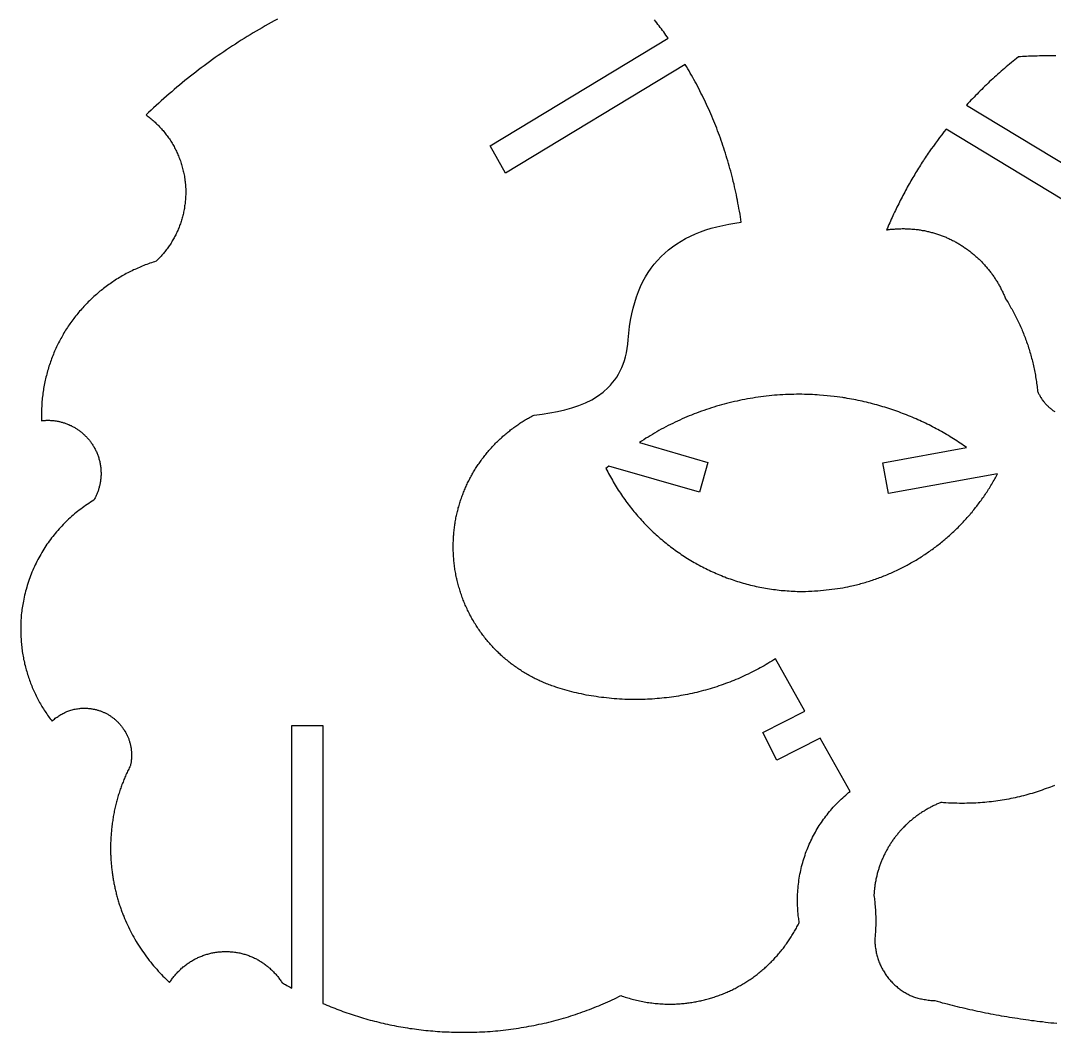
# Model space of a CAD drawing. Extents: x 205 to 567, y 321 to 897.
# Drawn here: x 205.3 to 307.2, y 584 to 683.8 of the extents above; entities that cross this region are included whole.
import ezdxf

# ---------------------------------------------------------------- set-up
doc = ezdxf.new("R2010")
doc.units = 0
doc.layers.add('Default_Layer', color=1, linetype='CONTINUOUS')

msp = doc.modelspace()

# ---------------------------------------------------------------- linework, layer by layer
at = {"layer": 'Default_Layer'}
for points in [[(230.6, 683.94), (230.29, 683.78), (229.99, 683.61), (229.69, 683.45), (229.39, 683.28), (229.09, 683.11), (228.8, 682.94), (228.5, 682.76), (228.21, 682.59), (227.91, 682.41), (227.62, 682.23), (227.33, 682.05), (227.04, 681.87), (226.75, 681.69), (226.46, 681.5), (226.17, 681.31), (225.89, 681.13), (225.6, 680.94), (225.32, 680.74), (225.04, 680.55), (224.76, 680.36), (224.48, 680.16), (224.2, 679.96), (223.92, 679.76), (223.65, 679.56), (223.37, 679.36), (223.1, 679.15), (222.83, 678.95), (222.56, 678.74), (222.29, 678.53), (222.02, 678.32), (221.75, 678.11), (221.49, 677.89), (221.22, 677.68), (220.96, 677.46), (220.7, 677.24), (220.43, 677.02), (220.18, 676.8), (219.92, 676.58), (219.66, 676.36), (219.41, 676.13), (219.15, 675.9), (218.9, 675.67), (218.65, 675.44), (218.4, 675.21), (218.15, 674.98), (217.9, 674.74), (217.66, 674.51), (217.76, 674.43), (217.86, 674.36), (217.96, 674.28), (218.06, 674.2), (218.16, 674.12), (218.26, 674.04), (218.35, 673.95), (218.45, 673.87), (218.54, 673.78), (218.63, 673.69), (218.73, 673.61), (218.82, 673.52), (218.91, 673.43), (218.99, 673.33), (219.08, 673.24), (219.16, 673.15), (219.25, 673.05), (219.33, 672.96), (219.41, 672.86), (219.49, 672.76), (219.57, 672.66), (219.65, 672.56), (219.73, 672.46), (219.8, 672.35), (219.87, 672.25), (219.95, 672.15), (220.02, 672.04), (220.09, 671.93), (220.15, 671.83), (220.22, 671.72), (220.29, 671.61), (220.35, 671.5), (220.41, 671.39), (220.47, 671.27), (220.53, 671.16), (220.59, 671.05), (220.64, 670.93), (220.7, 670.81), (220.75, 670.7), (220.8, 670.58), (220.85, 670.46), (220.9, 670.34), (220.95, 670.22), (220.99, 670.1), (221.04, 669.98), (221.08, 669.86), (221.12, 669.73), (221.16, 669.61), (221.19, 669.48), (221.23, 669.36), (221.26, 669.23), (221.29, 669.1), (221.32, 668.98), (221.35, 668.85), (221.38, 668.72), (221.4, 668.59), (221.43, 668.46), (221.45, 668.33), (221.47, 668.19), (221.49, 668.06), (221.5, 667.93), (221.52, 667.8), (221.53, 667.66), (221.54, 667.53), (221.54, 667.45), (221.55, 667.38), (221.56, 667.22), (221.56, 667.05), (221.56, 666.88), (221.56, 666.76), (221.56, 666.63), (221.55, 666.51), (221.55, 666.38), (221.54, 666.26), (221.53, 666.14), (221.52, 666.02), (221.51, 665.89), (221.5, 665.77), (221.48, 665.65), (221.46, 665.53), (221.45, 665.41), (221.43, 665.29), (221.41, 665.17), (221.38, 665.05), (221.36, 664.93), (221.33, 664.82), (221.31, 664.7), (221.28, 664.58), (221.25, 664.47), (221.22, 664.35), (221.18, 664.24), (221.15, 664.12), (221.11, 664.01), (221.08, 663.89), (221.04, 663.78), (221, 663.67), (220.96, 663.56), (220.91, 663.45), (220.87, 663.34), (220.82, 663.23), (220.78, 663.12), (220.73, 663.01), (220.68, 662.91), (220.63, 662.8), (220.58, 662.7), (220.53, 662.59), (220.47, 662.49), (220.42, 662.38), (220.36, 662.28), (220.3, 662.18), (220.24, 662.08), (220.18, 661.98), (220.12, 661.88), (220.06, 661.78), (219.99, 661.68), (219.93, 661.59), (219.86, 661.49), (219.79, 661.39), (219.72, 661.3), (219.65, 661.21), (219.58, 661.12), (219.51, 661.02), (219.44, 660.93), (219.36, 660.84), (219.29, 660.75), (219.21, 660.67), (219.13, 660.58), (219.05, 660.49), (218.98, 660.41), (218.89, 660.33), (218.81, 660.24), (218.73, 660.16), (218.65, 660.08), (218.49, 660.03), (218.34, 659.98), (218.19, 659.93), (218.03, 659.88), (217.88, 659.83), (217.73, 659.77), (217.58, 659.72), (217.43, 659.66), (217.28, 659.6), (217.14, 659.54), (216.99, 659.48), (216.84, 659.41), (216.7, 659.35), (216.55, 659.28), (216.41, 659.22), (216.27, 659.15), (216.13, 659.08), (215.98, 659.01), (215.84, 658.93), (215.7, 658.86), (215.57, 658.78), (215.43, 658.71), (215.29, 658.63), (215.15, 658.55), (215.02, 658.47), (214.89, 658.39), (214.75, 658.3), (214.62, 658.22), (214.49, 658.13), (214.36, 658.05), (214.23, 657.96), (214.1, 657.87), (213.97, 657.78), (213.84, 657.69), (213.72, 657.6), (213.59, 657.5), (213.47, 657.41), (213.35, 657.31), (213.22, 657.21), (213.1, 657.12), (212.98, 657.02), (212.86, 656.91), (212.75, 656.81), (212.63, 656.71), (212.51, 656.61), (212.4, 656.5), (212.28, 656.39), (212.17, 656.29), (212.06, 656.18), (211.95, 656.07), (211.84, 655.96), (211.73, 655.85), (211.62, 655.73), (211.52, 655.62), (211.41, 655.5), (211.31, 655.39), (211.21, 655.27), (211.1, 655.15), (211, 655.04), (210.91, 654.92), (210.81, 654.8), (210.71, 654.67), (210.61, 654.55), (210.52, 654.43), (210.43, 654.3), (210.33, 654.18), (210.24, 654.05), (210.15, 653.92), (210.07, 653.8), (209.98, 653.67), (209.89, 653.54), (209.81, 653.41), (209.72, 653.27), (209.64, 653.14), (209.56, 653.01), (209.48, 652.87), (209.4, 652.74), (209.33, 652.6), (209.25, 652.47), (209.18, 652.33), (209.11, 652.19), (209.03, 652.05), (208.96, 651.91), (208.89, 651.77), (208.83, 651.63), (208.76, 651.49), (208.7, 651.34), (208.63, 651.2), (208.57, 651.05), (208.51, 650.91), (208.45, 650.76), (208.39, 650.62), (208.34, 650.47), (208.28, 650.32), (208.23, 650.17), (208.18, 650.02), (208.13, 649.87), (208.08, 649.72), (208.03, 649.57), (207.99, 649.42), (207.94, 649.27), (207.9, 649.11), (207.86, 648.96), (207.82, 648.8), (207.78, 648.65), (207.74, 648.49), (207.71, 648.34), (207.67, 648.18), (207.64, 648.02), (207.61, 647.86), (207.58, 647.71), (207.55, 647.55), (207.53, 647.39), (207.5, 647.23), (207.48, 647.07), (207.46, 646.9), (207.44, 646.74), (207.42, 646.58), (207.41, 646.42), (207.39, 646.25), (207.38, 646.09), (207.37, 645.93), (207.36, 645.76), (207.35, 645.6), (207.35, 645.43), (207.34, 645.27), (207.34, 645.1), (207.34, 644.93), (207.34, 644.78), (207.34, 644.64), (207.34, 644.49), (207.35, 644.36), (207.42, 644.37), (207.49, 644.38), (207.57, 644.38), (207.65, 644.39), (207.72, 644.39), (207.8, 644.4), (207.89, 644.4), (207.97, 644.4), (208.05, 644.4), (208.14, 644.4), (208.22, 644.39), (208.31, 644.39), (208.39, 644.38), (208.47, 644.37), (208.56, 644.37), (208.64, 644.36), (208.72, 644.34), (208.8, 644.33), (208.89, 644.32), (208.97, 644.3), (209.05, 644.29), (209.13, 644.27), (209.21, 644.25), (209.29, 644.23), (209.37, 644.21), (209.44, 644.19), (209.52, 644.16), (209.6, 644.14), (209.68, 644.11), (209.75, 644.09), (209.83, 644.06), (209.9, 644.03), (209.98, 644), (210.05, 643.97), (210.12, 643.93), (210.2, 643.9), (210.27, 643.87), (210.34, 643.83), (210.41, 643.79), (210.48, 643.75), (210.55, 643.72), (210.62, 643.68), (210.69, 643.63), (210.76, 643.59), (210.83, 643.55), (210.89, 643.5), (210.96, 643.46), (211.02, 643.41), (211.09, 643.37), (211.15, 643.32), (211.21, 643.27), (211.28, 643.22), (211.34, 643.17), (211.4, 643.12), (211.46, 643.06), (211.52, 643.01), (211.57, 642.96), (211.63, 642.9), (211.69, 642.84), (211.74, 642.79), (211.8, 642.73), (211.85, 642.67), (211.91, 642.61), (211.96, 642.55), (212.01, 642.49), (212.06, 642.43), (212.11, 642.36), (212.16, 642.3), (212.21, 642.24), (212.25, 642.17), (212.3, 642.1), (212.35, 642.04), (212.4, 641.96), (212.44, 641.88), (212.49, 641.8), (212.54, 641.72), (212.58, 641.64), (212.63, 641.56), (212.67, 641.48), (212.71, 641.4), (212.75, 641.31), (212.79, 641.23), (212.82, 641.14), (212.86, 641.05), (212.89, 640.96), (212.92, 640.88), (212.95, 640.79), (212.98, 640.7), (213.01, 640.6), (213.03, 640.51), (213.06, 640.42), (213.08, 640.33), (213.1, 640.23), (213.12, 640.14), (213.13, 640.04), (213.15, 639.95), (213.16, 639.85), (213.18, 639.75), (213.19, 639.65), (213.19, 639.56), (213.2, 639.46), (213.2, 639.36), (213.21, 639.26), (213.21, 639.16), (213.21, 639.07), (213.21, 638.98), (213.2, 638.89), (213.2, 638.8), (213.19, 638.71), (213.18, 638.62), (213.17, 638.53), (213.16, 638.44), (213.15, 638.36), (213.13, 638.27), (213.12, 638.18), (213.1, 638.1), (213.08, 638.01), (213.06, 637.93), (213.04, 637.85), (213.02, 637.76), (213, 637.68), (212.97, 637.6), (212.95, 637.52), (212.92, 637.44), (212.89, 637.36), (212.86, 637.28), (212.83, 637.2), (212.8, 637.12), (212.77, 637.04), (212.73, 636.97), (212.7, 636.89), (212.66, 636.82), (212.62, 636.74), (212.58, 636.67), (212.54, 636.6), (212.5, 636.53), (212.34, 636.43), (212.17, 636.32), (212.01, 636.21), (211.84, 636.11), (211.68, 636), (211.52, 635.88), (211.37, 635.77), (211.21, 635.65), (211.06, 635.53), (210.9, 635.41), (210.75, 635.29), (210.6, 635.17), (210.46, 635.04), (210.31, 634.92), (210.17, 634.79), (210.02, 634.65), (209.88, 634.52), (209.74, 634.39), (209.61, 634.25), (209.47, 634.11), (209.34, 633.97), (209.21, 633.83), (209.08, 633.69), (208.95, 633.54), (208.82, 633.4), (208.7, 633.25), (208.58, 633.1), (208.45, 632.95), (208.34, 632.8), (208.22, 632.64), (208.11, 632.48), (207.99, 632.33), (207.88, 632.17), (207.77, 632.01), (207.67, 631.84), (207.56, 631.68), (207.46, 631.52), (207.36, 631.35), (207.26, 631.18), (207.17, 631.01), (207.07, 630.84), (206.98, 630.67), (206.89, 630.49), (206.81, 630.32), (206.72, 630.14), (206.64, 629.97), (206.56, 629.79), (206.48, 629.61), (206.4, 629.42), (206.33, 629.24), (206.26, 629.06), (206.19, 628.87), (206.12, 628.69), (206.06, 628.5), (205.99, 628.31), (205.94, 628.12), (205.88, 627.93), (205.82, 627.73), (205.77, 627.54), (205.72, 627.35), (205.67, 627.15), (205.63, 626.95), (205.59, 626.75), (205.55, 626.55), (205.52, 626.4), (205.49, 626.24), (205.46, 626.08), (205.44, 625.91), (205.41, 625.74), (205.39, 625.58), (205.37, 625.4), (205.35, 625.23), (205.34, 625.06), (205.33, 624.88), (205.31, 624.7), (205.3, 624.52), (205.3, 624.34), (205.29, 624.16), (205.29, 623.98), (205.29, 623.8), (205.29, 623.64), (205.29, 623.48), (205.29, 623.32), (205.3, 623.16), (205.31, 623), (205.32, 622.84), (205.33, 622.68), (205.34, 622.52), (205.36, 622.37), (205.37, 622.21), (205.39, 622.05), (205.41, 621.9), (205.43, 621.74), (205.45, 621.59), (205.47, 621.44), (205.5, 621.28), (205.53, 621.13), (205.55, 620.98), (205.58, 620.82), (205.62, 620.67), (205.65, 620.52), (205.68, 620.37), (205.72, 620.22), (205.76, 620.07), (205.8, 619.93), (205.84, 619.78), (205.88, 619.63), (205.92, 619.49), (205.97, 619.34), (206.01, 619.19), (206.06, 619.05), (206.11, 618.91), (206.16, 618.76), (206.21, 618.62), (206.27, 618.48), (206.32, 618.34), (206.38, 618.2), (206.43, 618.06), (206.49, 617.92), (206.55, 617.78), (206.61, 617.65), (206.68, 617.51), (206.74, 617.38), (206.81, 617.24), (206.87, 617.11), (206.94, 616.97), (207.01, 616.84), (207.08, 616.71), (207.15, 616.58), (207.23, 616.45), (207.3, 616.32), (207.38, 616.19), (207.45, 616.07), (207.53, 615.94), (207.61, 615.81), (207.69, 615.69), (207.77, 615.57), (207.86, 615.44), (207.94, 615.32), (208.03, 615.2), (208.11, 615.08), (208.2, 614.96), (208.29, 614.85), (208.38, 614.73), (208.46, 614.8), (208.54, 614.87), (208.62, 614.94), (208.7, 615.01), (208.79, 615.08), (208.88, 615.14), (208.97, 615.2), (209.06, 615.26), (209.15, 615.32), (209.24, 615.38), (209.33, 615.43), (209.43, 615.48), (209.53, 615.53), (209.63, 615.58), (209.72, 615.62), (209.83, 615.67), (209.93, 615.71), (210.03, 615.75), (210.14, 615.78), (210.24, 615.81), (210.35, 615.84), (210.46, 615.87), (210.56, 615.9), (210.67, 615.92), (210.78, 615.94), (210.9, 615.96), (211.01, 615.98), (211.12, 615.99), (211.23, 616), (211.35, 616), (211.46, 616.01), (211.58, 616.01), (211.66, 616.01), (211.74, 616.01), (211.82, 616), (211.89, 616), (211.97, 615.99), (212.05, 615.99), (212.12, 615.98), (212.2, 615.97), (212.28, 615.96), (212.35, 615.95), (212.43, 615.93), (212.5, 615.92), (212.57, 615.9), (212.65, 615.89), (212.72, 615.87), (212.79, 615.85), (212.87, 615.83), (212.94, 615.81), (213.01, 615.79), (213.08, 615.76), (213.15, 615.74), (213.22, 615.71), (213.28, 615.69), (213.35, 615.66), (213.42, 615.63), (213.49, 615.6), (213.55, 615.57), (213.62, 615.54), (213.68, 615.51), (213.74, 615.48), (213.81, 615.44), (213.87, 615.41), (213.94, 615.37), (214, 615.33), (214.07, 615.29), (214.13, 615.25), (214.19, 615.2), (214.25, 615.16), (214.32, 615.12), (214.38, 615.07), (214.44, 615.02), (214.5, 614.98), (214.55, 614.93), (214.61, 614.88), (214.67, 614.83), (214.72, 614.78), (214.78, 614.73), (214.83, 614.68), (214.89, 614.62), (214.94, 614.57), (214.99, 614.51), (215.04, 614.46), (215.09, 614.4), (215.14, 614.34), (215.19, 614.28), (215.24, 614.23), (215.28, 614.17), (215.33, 614.11), (215.37, 614.04), (215.41, 613.98), (215.46, 613.92), (215.5, 613.86), (215.54, 613.79), (215.58, 613.73), (215.61, 613.66), (215.65, 613.6), (215.69, 613.53), (215.72, 613.46), (215.76, 613.4), (215.79, 613.33), (215.82, 613.26), (215.85, 613.19), (215.88, 613.12), (215.91, 613.05), (215.94, 612.98), (215.96, 612.9), (215.99, 612.83), (216.01, 612.76), (216.03, 612.69), (216.05, 612.61), (216.07, 612.54), (216.09, 612.46), (216.11, 612.39), (216.13, 612.31), (216.14, 612.23), (216.16, 612.16), (216.17, 612.08), (216.18, 612), (216.19, 611.92), (216.2, 611.85), (216.21, 611.77), (216.21, 611.69), (216.22, 611.61), (216.22, 611.53), (216.22, 611.45), (216.22, 611.37), (216.22, 611.3), (216.22, 611.23), (216.22, 611.17), (216.21, 611.1), (216.21, 611.03), (216.21, 610.97), (216.2, 610.9), (216.19, 610.84), (216.19, 610.77), (216.18, 610.71), (216.17, 610.65), (216.16, 610.59), (216.15, 610.53), (216.13, 610.47), (216.12, 610.41), (216.11, 610.35), (216.05, 610.24), (216, 610.13), (215.94, 610.01), (215.88, 609.9), (215.83, 609.79), (215.78, 609.67), (215.72, 609.56), (215.67, 609.44), (215.62, 609.32), (215.57, 609.21), (215.52, 609.09), (215.47, 608.97), (215.42, 608.85), (215.38, 608.73), (215.33, 608.61), (215.28, 608.49), (215.24, 608.37), (215.19, 608.25), (215.15, 608.13), (215.11, 608.01), (215.07, 607.88), (215.03, 607.76), (214.99, 607.64), (214.95, 607.51), (214.91, 607.39), (214.87, 607.26), (214.84, 607.14), (214.8, 607.01), (214.77, 606.88), (214.73, 606.76), (214.7, 606.63), (214.67, 606.5), (214.64, 606.37), (214.61, 606.24), (214.58, 606.11), (214.55, 605.98), (214.52, 605.85), (214.5, 605.72), (214.47, 605.59), (214.45, 605.46), (214.42, 605.33), (214.4, 605.2), (214.38, 605.06), (214.36, 604.93), (214.34, 604.8), (214.32, 604.66), (214.3, 604.53), (214.29, 604.39), (214.27, 604.26), (214.26, 604.12), (214.24, 603.99), (214.23, 603.85), (214.22, 603.72), (214.21, 603.58), (214.2, 603.44), (214.19, 603.31), (214.18, 603.17), (214.17, 603.03), (214.17, 602.89), (214.16, 602.75), (214.16, 602.62), (214.16, 602.48), (214.15, 602.34), (214.15, 602.2), (214.15, 602.08), (214.16, 601.95), (214.16, 601.83), (214.16, 601.71), (214.16, 601.59), (214.17, 601.47), (214.17, 601.35), (214.18, 601.22), (214.19, 601.1), (214.19, 600.98), (214.2, 600.86), (214.21, 600.74), (214.22, 600.62), (214.23, 600.5), (214.24, 600.38), (214.26, 600.26), (214.27, 600.14), (214.28, 600.03), (214.3, 599.91), (214.31, 599.79), (214.33, 599.67), (214.35, 599.55), (214.37, 599.43), (214.38, 599.32), (214.4, 599.2), (214.42, 599.08), (214.44, 598.97), (214.47, 598.85), (214.49, 598.73), (214.51, 598.62), (214.53, 598.5), (214.56, 598.39), (214.58, 598.27), (214.61, 598.16), (214.64, 598.04), (214.66, 597.93), (214.69, 597.81), (214.72, 597.7), (214.75, 597.59), (214.78, 597.47), (214.81, 597.36), (214.84, 597.25), (214.88, 597.14), (214.91, 597.02), (214.94, 596.91), (214.98, 596.8), (215.01, 596.69), (215.05, 596.58), (215.09, 596.47), (215.12, 596.36), (215.16, 596.25), (215.2, 596.14), (215.24, 596.03), (215.28, 595.92), (215.32, 595.81), (215.36, 595.71), (215.41, 595.6), (215.45, 595.49), (215.54, 595.28), (215.63, 595.07), (215.72, 594.85), (215.82, 594.64), (215.91, 594.44), (216.02, 594.23), (216.12, 594.02), (216.22, 593.82), (216.33, 593.62), (216.44, 593.42), (216.56, 593.22), (216.67, 593.02), (216.79, 592.83), (216.91, 592.63), (217.04, 592.44), (217.16, 592.25), (217.29, 592.06), (217.42, 591.87), (217.55, 591.68), (217.69, 591.5), (217.83, 591.32), (217.96, 591.14), (218.11, 590.96), (218.25, 590.78), (218.4, 590.61), (218.55, 590.43), (218.7, 590.26), (218.85, 590.09), (219, 589.93), (219.16, 589.76), (219.32, 589.6), (219.48, 589.44), (219.64, 589.28), (219.81, 589.12), (219.97, 588.96), (220.03, 589.05), (220.09, 589.13), (220.15, 589.22), (220.21, 589.3), (220.27, 589.38), (220.33, 589.46), (220.39, 589.54), (220.46, 589.62), (220.52, 589.7), (220.59, 589.78), (220.66, 589.85), (220.73, 589.93), (220.8, 590), (220.87, 590.08), (220.94, 590.15), (221.01, 590.22), (221.09, 590.29), (221.16, 590.36), (221.24, 590.42), (221.31, 590.49), (221.39, 590.55), (221.47, 590.62), (221.55, 590.68), (221.63, 590.74), (221.72, 590.8), (221.8, 590.86), (221.88, 590.91), (221.97, 590.97), (222.05, 591.03), (222.14, 591.08), (222.23, 591.13), (222.32, 591.18), (222.41, 591.23), (222.5, 591.28), (222.59, 591.32), (222.68, 591.37), (222.77, 591.41), (222.86, 591.46), (222.96, 591.5), (223.05, 591.54), (223.15, 591.57), (223.24, 591.61), (223.34, 591.65), (223.44, 591.68), (223.54, 591.71), (223.64, 591.74), (223.74, 591.77), (223.84, 591.8), (223.94, 591.82), (224.04, 591.85), (224.14, 591.87), (224.24, 591.89), (224.35, 591.91), (224.45, 591.93), (224.55, 591.94), (224.66, 591.96), (224.76, 591.97), (224.87, 591.98), (224.98, 591.99), (225.08, 592), (225.19, 592.01), (225.3, 592.01), (225.41, 592.01), (225.51, 592.01), (225.62, 592.01), (225.73, 592.01), (225.84, 592.01), (225.95, 592), (226.05, 591.99), (226.16, 591.98), (226.26, 591.97), (226.37, 591.96), (226.47, 591.94), (226.58, 591.93), (226.68, 591.91), (226.79, 591.89), (226.89, 591.87), (226.99, 591.85), (227.09, 591.82), (227.19, 591.8), (227.29, 591.77), (227.39, 591.74), (227.49, 591.71), (227.59, 591.68), (227.69, 591.65), (227.78, 591.61), (227.88, 591.57), (227.98, 591.54), (228.07, 591.5), (228.16, 591.46), (228.26, 591.41), (228.35, 591.37), (228.44, 591.32), (228.53, 591.28), (228.62, 591.23), (228.71, 591.18), (228.8, 591.13), (228.89, 591.08), (228.97, 591.03), (229.06, 590.97), (229.15, 590.91), (229.23, 590.86), (229.31, 590.8), (229.39, 590.74), (229.48, 590.68), (229.56, 590.62), (229.64, 590.55), (229.71, 590.49), (229.79, 590.42), (229.87, 590.36), (229.94, 590.29), (230.02, 590.22), (230.09, 590.15), (230.16, 590.08), (230.23, 590), (230.3, 589.93), (230.37, 589.85), (230.44, 589.78), (230.51, 589.7), (230.57, 589.62), (230.64, 589.54), (230.7, 589.46), (230.76, 589.38), (230.82, 589.3), (230.88, 589.22), (230.94, 589.13), (231, 589.05), (231.05, 588.96), (231.12, 588.92), (231.2, 588.87), (231.3, 588.81), (231.41, 588.75), (231.54, 588.68), (231.68, 588.59), (231.85, 588.5), (232.02, 588.41), (232.02, 614.3), (235.1, 614.3), (235.1, 586.9), (235.29, 586.82), (235.48, 586.74), (235.67, 586.65), (235.87, 586.57), (236.07, 586.49), (236.26, 586.42), (236.46, 586.34), (236.66, 586.26), (236.86, 586.19), (237.06, 586.11), (237.26, 586.04), (237.46, 585.97), (237.67, 585.9), (237.87, 585.83), (238.07, 585.76), (238.28, 585.7), (238.49, 585.63), (238.69, 585.57), (238.9, 585.5), (239.11, 585.44), (239.32, 585.38), (239.53, 585.32), (239.74, 585.26), (239.96, 585.21), (240.17, 585.15), (240.38, 585.1), (240.6, 585.04), (240.81, 584.99), (241.03, 584.94), (241.24, 584.89), (241.46, 584.85), (241.68, 584.8), (241.9, 584.75), (242.12, 584.71), (242.34, 584.67), (242.56, 584.63), (242.78, 584.59), (243, 584.55), (243.22, 584.51), (243.45, 584.48), (243.67, 584.44), (243.89, 584.41), (244.12, 584.38), (244.34, 584.35), (244.57, 584.32), (244.8, 584.29), (245.02, 584.26), (245.25, 584.24), (245.48, 584.22), (245.71, 584.2), (245.94, 584.18), (246.17, 584.16), (246.4, 584.14), (246.63, 584.12), (246.86, 584.11), (247.09, 584.1), (247.32, 584.09), (247.55, 584.08), (247.79, 584.07), (248.02, 584.06), (248.25, 584.05), (248.49, 584.05), (248.72, 584.05), (248.95, 584.05), (249.22, 584.05), (249.48, 584.05), (249.75, 584.06), (250.01, 584.06), (250.27, 584.07), (250.54, 584.08), (250.8, 584.1), (251.06, 584.11), (251.32, 584.13), (251.58, 584.14), (251.84, 584.16), (252.1, 584.19), (252.36, 584.21), (252.62, 584.24), (252.87, 584.26), (253.13, 584.29), (253.39, 584.32), (253.64, 584.36), (253.9, 584.39), (254.15, 584.43), (254.4, 584.47), (254.66, 584.51), (254.91, 584.55), (255.16, 584.59), (255.41, 584.64), (255.66, 584.68), (255.91, 584.73), (256.16, 584.78), (256.4, 584.84), (256.65, 584.89), (256.9, 584.95), (257.14, 585), (257.39, 585.06), (257.63, 585.12), (257.87, 585.19), (258.11, 585.25), (258.35, 585.32), (258.59, 585.38), (258.83, 585.45), (259.07, 585.52), (259.31, 585.59), (259.54, 585.67), (259.78, 585.74), (260.01, 585.82), (260.25, 585.9), (260.48, 585.98), (260.71, 586.06), (260.94, 586.14), (261.17, 586.23), (261.4, 586.31), (261.63, 586.4), (261.85, 586.49), (262.08, 586.58), (262.3, 586.67), (262.52, 586.77), (262.75, 586.86), (262.97, 586.96), (263.19, 587.06), (263.41, 587.16), (263.62, 587.26), (263.84, 587.36), (264.06, 587.46), (264.27, 587.57), (264.48, 587.67), (264.62, 587.62), (264.75, 587.58), (264.89, 587.53), (265.03, 587.48), (265.17, 587.44), (265.31, 587.4), (265.45, 587.36), (265.6, 587.32), (265.74, 587.28), (265.88, 587.24), (266.03, 587.21), (266.18, 587.17), (266.33, 587.14), (266.48, 587.11), (266.63, 587.08), (266.78, 587.05), (266.93, 587.03), (267.08, 587), (267.24, 586.98), (267.39, 586.96), (267.55, 586.94), (267.7, 586.92), (267.86, 586.9), (268.02, 586.89), (268.17, 586.88), (268.33, 586.86), (268.49, 586.85), (268.65, 586.85), (268.81, 586.84), (268.97, 586.84), (269.13, 586.83), (269.29, 586.83), (269.43, 586.83), (269.56, 586.83), (269.69, 586.84), (269.82, 586.84), (269.95, 586.85), (270.08, 586.85), (270.21, 586.86), (270.34, 586.87), (270.46, 586.88), (270.59, 586.89), (270.72, 586.9), (270.85, 586.92), (270.98, 586.93), (271.1, 586.95), (271.23, 586.96), (271.36, 586.98), (271.48, 587), (271.61, 587.02), (271.73, 587.04), (271.86, 587.06), (271.98, 587.09), (272.11, 587.11), (272.23, 587.14), (272.35, 587.16), (272.48, 587.19), (272.6, 587.22), (272.72, 587.25), (272.84, 587.28), (272.96, 587.31), (273.09, 587.35), (273.21, 587.38), (273.33, 587.42), (273.45, 587.45), (273.56, 587.49), (273.68, 587.53), (273.8, 587.57), (273.92, 587.61), (274.04, 587.65), (274.15, 587.69), (274.27, 587.73), (274.39, 587.78), (274.5, 587.82), (274.62, 587.87), (274.73, 587.92), (274.85, 587.96), (274.96, 588.01), (275.07, 588.06), (275.18, 588.11), (275.3, 588.17), (275.41, 588.22), (275.52, 588.27), (275.63, 588.33), (275.74, 588.38), (275.85, 588.44), (275.96, 588.5), (276.06, 588.56), (276.17, 588.62), (276.28, 588.68), (276.39, 588.74), (276.49, 588.8), (276.6, 588.86), (276.7, 588.93), (276.81, 588.99), (276.91, 589.06), (277.01, 589.13), (277.11, 589.19), (277.22, 589.26), (277.32, 589.33), (277.42, 589.4), (277.52, 589.47), (277.62, 589.54), (277.72, 589.62), (277.81, 589.69), (277.91, 589.76), (278.01, 589.84), (278.1, 589.92), (278.2, 589.99), (278.29, 590.07), (278.39, 590.15), (278.48, 590.23), (278.57, 590.31), (278.67, 590.39), (278.76, 590.47), (278.85, 590.55), (278.94, 590.64), (279.03, 590.72), (279.12, 590.81), (279.2, 590.89), (279.29, 590.98), (279.38, 591.06), (279.46, 591.15), (279.55, 591.24), (279.63, 591.33), (279.71, 591.42), (279.8, 591.51), (279.88, 591.6), (279.96, 591.7), (280.04, 591.79), (280.12, 591.88), (280.2, 591.98), (280.28, 592.07), (280.35, 592.17), (280.43, 592.26), (280.51, 592.36), (280.58, 592.46), (280.66, 592.56), (280.73, 592.66), (280.8, 592.76), (280.87, 592.86), (280.94, 592.96), (281.01, 593.06), (281.08, 593.16), (281.15, 593.27), (281.22, 593.37), (281.29, 593.48), (281.35, 593.58), (281.42, 593.69), (281.48, 593.79), (281.54, 593.9), (281.61, 594.01), (281.67, 594.12), (281.73, 594.22), (281.79, 594.33), (281.85, 594.44), (281.9, 594.55), (281.96, 594.66), (282.02, 594.78), (282.07, 594.89), (282.05, 595.01), (282.03, 595.14), (282.02, 595.27), (282, 595.4), (281.98, 595.53), (281.97, 595.66), (281.96, 595.8), (281.94, 595.93), (281.93, 596.07), (281.93, 596.21), (281.92, 596.35), (281.91, 596.49), (281.91, 596.63), (281.9, 596.78), (281.9, 596.92), (281.9, 597.06), (281.9, 597.26), (281.91, 597.47), (281.91, 597.67), (281.92, 597.87), (281.94, 598.07), (281.95, 598.27), (281.97, 598.47), (281.99, 598.66), (282.02, 598.86), (282.04, 599.06), (282.07, 599.25), (282.11, 599.45), (282.14, 599.64), (282.18, 599.83), (282.22, 600.02), (282.26, 600.21), (282.31, 600.4), (282.36, 600.59), (282.41, 600.78), (282.46, 600.96), (282.52, 601.15), (282.58, 601.33), (282.64, 601.52), (282.7, 601.7), (282.77, 601.88), (282.84, 602.06), (282.91, 602.23), (282.98, 602.41), (283.06, 602.59), (283.14, 602.76), (283.22, 602.93), (283.3, 603.11), (283.39, 603.28), (283.48, 603.45), (283.57, 603.61), (283.66, 603.78), (283.75, 603.95), (283.85, 604.11), (283.95, 604.27), (284.05, 604.43), (284.15, 604.59), (284.26, 604.75), (284.37, 604.9), (284.48, 605.06), (284.59, 605.21), (284.7, 605.36), (284.82, 605.51), (284.94, 605.66), (285.06, 605.81), (285.18, 605.95), (285.3, 606.1), (285.43, 606.24), (285.56, 606.38), (285.69, 606.52), (285.82, 606.65), (285.95, 606.79), (286.09, 606.92), (286.22, 607.05), (286.36, 607.18), (286.5, 607.31), (286.65, 607.43), (286.79, 607.56), (286.94, 607.68), (287.09, 607.8), (284.14, 613.04), (279.86, 610.87), (279.86, 610.87), (278.47, 613.61), (282.63, 615.73), (279.74, 620.89), (279.55, 620.77), (279.37, 620.65), (279.18, 620.54), (278.99, 620.43), (278.8, 620.31), (278.61, 620.2), (278.42, 620.1), (278.23, 619.99), (278.04, 619.88), (277.84, 619.78), (277.65, 619.68), (277.45, 619.58), (277.25, 619.48), (277.05, 619.38), (276.85, 619.29), (276.65, 619.19), (276.45, 619.1), (276.24, 619.01), (276.04, 618.92), (275.83, 618.83), (275.62, 618.75), (275.42, 618.67), (275.21, 618.58), (275, 618.5), (274.79, 618.43), (274.57, 618.35), (274.36, 618.27), (274.15, 618.2), (273.93, 618.13), (273.72, 618.06), (273.5, 617.99), (273.28, 617.93), (273.06, 617.86), (272.84, 617.8), (272.62, 617.74), (272.4, 617.68), (272.18, 617.63), (271.96, 617.57), (271.74, 617.52), (271.51, 617.47), (271.29, 617.42), (271.06, 617.37), (270.83, 617.33), (270.61, 617.29), (270.38, 617.25), (270.15, 617.21), (269.92, 617.17), (269.69, 617.14), (269.46, 617.1), (269.23, 617.07), (268.99, 617.04), (268.76, 617.02), (268.53, 616.99), (268.29, 616.97), (268.06, 616.95), (267.82, 616.93), (267.58, 616.91), (267.35, 616.9), (267.11, 616.89), (266.87, 616.88), (266.63, 616.87), (266.39, 616.87), (266.15, 616.86), (265.91, 616.86), (265.65, 616.86), (265.39, 616.87), (265.13, 616.87), (264.87, 616.88), (264.61, 616.89), (264.35, 616.91), (264.09, 616.93), (263.83, 616.94), (263.57, 616.97), (263.32, 616.99), (263.06, 617.02), (262.81, 617.05), (262.56, 617.08), (262.31, 617.11), (262.06, 617.15), (261.81, 617.18), (261.56, 617.23), (261.32, 617.27), (261.07, 617.31), (260.83, 617.36), (260.59, 617.41), (260.35, 617.46), (260.11, 617.52), (259.87, 617.57), (259.64, 617.63), (259.41, 617.69), (259.17, 617.75), (258.94, 617.82), (258.72, 617.88), (258.49, 617.95), (258.27, 618.02), (258.05, 618.09), (257.92, 618.14), (257.79, 618.18), (257.66, 618.23), (257.53, 618.27), (257.4, 618.32), (257.28, 618.37), (257.15, 618.42), (257.03, 618.47), (256.9, 618.52), (256.78, 618.58), (256.65, 618.63), (256.53, 618.69), (256.41, 618.74), (256.29, 618.8), (256.16, 618.86), (256.04, 618.92), (255.92, 618.98), (255.8, 619.04), (255.69, 619.1), (255.57, 619.17), (255.45, 619.23), (255.33, 619.3), (255.22, 619.36), (255.1, 619.43), (254.99, 619.5), (254.87, 619.57), (254.76, 619.64), (254.65, 619.71), (254.54, 619.78), (254.43, 619.86), (254.31, 619.93), (254.21, 620.01), (254.1, 620.08), (253.99, 620.16), (253.88, 620.24), (253.77, 620.32), (253.67, 620.4), (253.56, 620.48), (253.46, 620.56), (253.36, 620.64), (253.25, 620.73), (253.15, 620.81), (253.05, 620.9), (252.95, 620.98), (252.85, 621.07), (252.75, 621.16), (252.65, 621.25), (252.56, 621.34), (252.46, 621.43), (252.37, 621.52), (252.27, 621.61), (252.18, 621.71), (252.08, 621.8), (251.99, 621.9), (251.9, 621.99), (251.81, 622.09), (251.72, 622.19), (251.63, 622.28), (251.55, 622.38), (251.46, 622.48), (251.37, 622.58), (251.29, 622.68), (251.21, 622.79), (251.12, 622.89), (251.04, 622.99), (250.96, 623.1), (250.88, 623.2), (250.8, 623.31), (250.72, 623.41), (250.64, 623.52), (250.57, 623.63), (250.49, 623.74), (250.42, 623.85), (250.34, 623.96), (250.27, 624.07), (250.2, 624.18), (250.13, 624.29), (250.06, 624.41), (249.99, 624.52), (249.93, 624.63), (249.86, 624.75), (249.79, 624.86), (249.73, 624.98), (249.67, 625.1), (249.6, 625.22), (249.54, 625.33), (249.48, 625.45), (249.42, 625.57), (249.36, 625.69), (249.31, 625.81), (249.25, 625.93), (249.2, 626.06), (249.14, 626.18), (249.09, 626.3), (249.04, 626.43), (248.99, 626.55), (248.94, 626.67), (248.89, 626.8), (248.84, 626.93), (248.8, 627.05), (248.75, 627.18), (248.71, 627.31), (248.67, 627.44), (248.63, 627.56), (248.59, 627.69), (248.55, 627.82), (248.51, 627.95), (248.47, 628.08), (248.44, 628.22), (248.4, 628.35), (248.37, 628.48), (248.34, 628.61), (248.31, 628.75), (248.28, 628.88), (248.25, 629.01), (248.22, 629.15), (248.19, 629.28), (248.17, 629.42), (248.15, 629.55), (248.12, 629.69), (248.1, 629.83), (248.08, 629.96), (248.07, 630.1), (248.05, 630.24), (248.03, 630.38), (248.02, 630.52), (248, 630.66), (247.99, 630.8), (247.98, 630.93), (247.97, 631.06), (247.97, 631.2), (247.96, 631.35), (247.95, 631.49), (247.95, 631.64), (247.95, 631.79), (247.95, 631.94), (247.95, 632.08), (247.95, 632.21), (247.95, 632.34), (247.96, 632.47), (247.96, 632.6), (247.97, 632.73), (247.98, 632.86), (247.98, 632.99), (247.99, 633.12), (248.01, 633.25), (248.02, 633.38), (248.03, 633.51), (248.04, 633.64), (248.06, 633.76), (248.08, 633.89), (248.09, 634.02), (248.11, 634.15), (248.13, 634.27), (248.15, 634.4), (248.18, 634.52), (248.2, 634.65), (248.22, 634.78), (248.25, 634.9), (248.27, 635.02), (248.3, 635.15), (248.33, 635.27), (248.36, 635.4), (248.39, 635.52), (248.42, 635.64), (248.45, 635.76), (248.49, 635.88), (248.52, 636.01), (248.56, 636.13), (248.6, 636.25), (248.63, 636.37), (248.67, 636.49), (248.71, 636.6), (248.75, 636.72), (248.79, 636.84), (248.84, 636.96), (248.88, 637.08), (248.93, 637.19), (248.97, 637.31), (249.02, 637.42), (249.07, 637.54), (249.11, 637.65), (249.16, 637.77), (249.21, 637.88), (249.27, 637.99), (249.32, 638.11), (249.37, 638.22), (249.43, 638.33), (249.48, 638.44), (249.54, 638.55), (249.59, 638.66), (249.65, 638.77), (249.71, 638.88), (249.77, 638.99), (249.83, 639.1), (249.89, 639.2), (249.95, 639.31), (250.02, 639.42), (250.08, 639.52), (250.15, 639.63), (250.21, 639.73), (250.28, 639.84), (250.35, 639.94), (250.42, 640.04), (250.49, 640.14), (250.56, 640.25), (250.63, 640.35), (250.7, 640.45), (250.77, 640.55), (250.85, 640.64), (250.92, 640.74), (251, 640.84), (251.07, 640.94), (251.15, 641.03), (251.23, 641.13), (251.31, 641.22), (251.38, 641.32), (251.46, 641.41), (251.55, 641.51), (251.63, 641.6), (251.71, 641.69), (251.79, 641.78), (251.88, 641.87), (251.96, 641.96), (252.05, 642.05), (252.13, 642.14), (252.22, 642.23), (252.31, 642.31), (252.4, 642.4), (252.49, 642.48), (252.58, 642.57), (252.67, 642.65), (252.76, 642.74), (252.85, 642.82), (252.94, 642.9), (253.04, 642.98), (253.13, 643.06), (253.23, 643.14), (253.32, 643.22), (253.42, 643.3), (253.52, 643.37), (253.61, 643.45), (253.71, 643.53), (253.81, 643.6), (253.91, 643.68), (254.01, 643.75), (254.11, 643.82), (254.21, 643.89), (254.32, 643.96), (254.42, 644.03), (254.52, 644.1), (254.63, 644.17), (254.73, 644.24), (254.84, 644.3), (254.94, 644.37), (255.05, 644.43), (255.16, 644.5), (255.27, 644.56), (255.37, 644.62), (255.48, 644.69), (255.59, 644.75), (255.7, 644.81), (255.82, 644.86), (255.93, 644.92), (256.71, 645.01), (257.47, 645.12), (258.22, 645.26), (258.95, 645.42), (259.66, 645.62), (260.33, 645.85), (260.98, 646.11), (261.6, 646.42), (262.18, 646.77), (262.72, 647.17), (263.22, 647.62), (263.45, 647.86), (263.67, 648.11), (263.87, 648.38), (264.07, 648.66), (264.25, 648.96), (264.41, 649.27), (264.56, 649.6), (264.7, 649.94), (264.83, 650.3), (264.93, 650.67), (265.03, 651.06), (265.1, 651.47), (265.16, 651.89), (265.2, 652.33), (265.26, 653), (265.34, 653.65), (265.44, 654.28), (265.56, 654.88), (265.7, 655.47), (265.85, 656.03), (266.03, 656.57), (266.22, 657.09), (266.43, 657.59), (266.66, 658.07), (266.91, 658.53), (267.18, 658.97), (267.47, 659.39), (267.77, 659.79), (268.1, 660.17), (268.44, 660.54), (268.8, 660.88), (269.18, 661.21), (269.58, 661.51), (269.99, 661.8), (270.42, 662.07), (270.87, 662.33), (271.34, 662.56), (271.83, 662.78), (272.33, 662.98), (272.85, 663.17), (273.39, 663.33), (273.95, 663.48), (274.53, 663.62), (275.12, 663.74), (275.73, 663.84), (276.35, 663.92), (276.31, 664.2), (276.27, 664.47), (276.23, 664.74), (276.18, 665.01), (276.13, 665.28), (276.08, 665.55), (276.03, 665.82), (275.98, 666.09), (275.93, 666.35), (275.87, 666.62), (275.81, 666.88), (275.76, 667.15), (275.7, 667.41), (275.64, 667.67), (275.57, 667.93), (275.51, 668.19), (275.44, 668.45), (275.38, 668.71), (275.31, 668.97), (275.24, 669.22), (275.17, 669.48), (275.09, 669.73), (275.02, 669.99), (274.94, 670.24), (274.87, 670.49), (274.79, 670.74), (274.71, 670.99), (274.63, 671.24), (274.54, 671.49), (274.46, 671.73), (274.37, 671.98), (274.29, 672.22), (274.2, 672.47), (274.11, 672.71), (274.02, 672.95), (273.93, 673.19), (273.83, 673.43), (273.74, 673.67), (273.64, 673.91), (273.54, 674.14), (273.44, 674.38), (273.34, 674.61), (273.24, 674.84), (273.14, 675.08), (273.04, 675.31), (272.93, 675.54), (272.82, 675.77), (272.72, 675.99), (272.61, 676.22), (272.5, 676.45), (272.38, 676.67), (272.27, 676.9), (272.16, 677.12), (272.04, 677.34), (271.93, 677.56), (271.81, 677.78), (271.69, 678), (271.57, 678.21), (271.45, 678.43), (271.33, 678.64), (271.2, 678.86), (271.08, 679.07), (270.95, 679.28), (270.82, 679.49), (253.09, 668.78), (251.58, 671.46), (269.15, 682.07), (269.04, 682.22), (268.93, 682.38), (268.82, 682.53), (268.71, 682.69), (268.59, 682.84), (268.48, 682.99), (268.37, 683.14), (268.25, 683.29), (268.14, 683.44), (268.02, 683.59), (267.91, 683.74), (267.79, 683.89)], [(307.39, 680.34), (307.1, 680.34), (306.88, 680.34), (306.65, 680.34), (306.43, 680.34), (306.21, 680.34), (305.98, 680.33), (305.76, 680.33), (305.55, 680.32), (305.33, 680.31), (305.11, 680.31), (304.9, 680.3), (304.69, 680.29), (304.48, 680.28), (304.28, 680.27), (304.08, 680.26), (303.88, 680.25), (303.69, 680.23), (303.51, 680.09), (303.34, 679.95), (303.17, 679.81), (302.99, 679.67), (302.82, 679.53), (302.65, 679.39), (302.48, 679.25), (302.32, 679.1), (302.15, 678.96), (301.98, 678.81), (301.82, 678.67), (301.65, 678.52), (301.49, 678.38), (301.33, 678.23), (301.17, 678.08), (301.01, 677.94), (300.85, 677.79), (300.69, 677.64), (300.54, 677.49), (300.38, 677.34), (300.22, 677.19), (300.07, 677.03), (299.91, 676.88), (299.76, 676.73), (299.61, 676.57), (299.46, 676.42), (299.31, 676.26), (299.16, 676.11), (299.01, 675.95), (298.86, 675.79), (298.71, 675.63), (298.56, 675.47), (315.81, 665.05)], [(314.22, 662.42), (296.55, 673.1), (296.33, 672.83), (296.12, 672.56), (295.91, 672.28), (295.7, 672), (295.5, 671.72), (295.3, 671.44), (295.09, 671.16), (294.89, 670.87), (294.8, 670.73), (294.7, 670.58), (294.6, 670.44), (294.5, 670.29), (294.4, 670.14), (294.31, 670), (294.21, 669.85), (294.11, 669.7), (294.02, 669.55), (293.92, 669.4), (293.83, 669.25), (293.74, 669.1), (293.64, 668.94), (293.55, 668.79), (293.46, 668.64), (293.36, 668.48), (293.27, 668.33), (293.18, 668.17), (293.09, 668.02), (293, 667.86), (292.91, 667.7), (292.82, 667.54), (292.73, 667.38), (292.65, 667.22), (292.56, 667.06), (292.47, 666.9), (292.38, 666.74), (292.3, 666.58), (292.21, 666.41), (292.13, 666.25), (292.04, 666.08), (291.96, 665.92), (291.88, 665.75), (291.79, 665.59), (291.71, 665.42), (291.63, 665.25), (291.55, 665.08), (291.46, 664.91), (291.38, 664.74), (291.3, 664.57), (291.22, 664.4), (291.14, 664.22), (291.07, 664.05), (290.99, 663.88), (290.91, 663.7), (290.83, 663.53), (290.76, 663.35), (290.68, 663.17), (290.77, 663.19), (290.87, 663.2), (290.96, 663.21), (291.06, 663.23), (291.16, 663.24), (291.26, 663.25), (291.36, 663.26), (291.47, 663.26), (291.57, 663.27), (291.68, 663.28), (291.78, 663.28), (291.89, 663.29), (291.99, 663.29), (292.1, 663.29), (292.21, 663.3), (292.32, 663.3), (292.42, 663.3), (292.53, 663.29), (292.64, 663.29), (292.74, 663.29), (292.85, 663.28), (292.96, 663.28), (293.06, 663.27), (293.17, 663.26), (293.27, 663.26), (293.38, 663.25), (293.48, 663.24), (293.59, 663.22), (293.69, 663.21), (293.79, 663.2), (293.9, 663.18), (294, 663.17), (294.1, 663.15), (294.2, 663.13), (294.31, 663.11), (294.41, 663.1), (294.51, 663.07), (294.61, 663.05), (294.71, 663.03), (294.81, 663.01), (294.91, 662.98), (295.01, 662.96), (295.11, 662.93), (295.21, 662.91), (295.31, 662.88), (295.41, 662.85), (295.5, 662.82), (295.6, 662.79), (295.7, 662.76), (295.79, 662.73), (295.89, 662.69), (295.99, 662.66), (296.08, 662.62), (296.18, 662.59), (296.27, 662.55), (296.36, 662.51), (296.46, 662.48), (296.55, 662.44), (296.64, 662.4), (296.74, 662.36), (296.83, 662.31), (296.92, 662.27), (297.01, 662.23), (297.1, 662.18), (297.19, 662.14), (297.28, 662.09), (297.37, 662.05), (297.46, 662), (297.55, 661.95), (297.63, 661.9), (297.72, 661.85), (297.81, 661.8), (297.89, 661.75), (297.98, 661.7), (298.06, 661.64), (298.15, 661.59), (298.23, 661.54), (298.32, 661.48), (298.4, 661.42), (298.48, 661.37), (298.56, 661.31), (298.65, 661.25), (298.73, 661.19), (298.81, 661.13), (298.89, 661.07), (298.96, 661.01), (299.04, 660.95), (299.12, 660.89), (299.2, 660.82), (299.28, 660.76), (299.35, 660.69), (299.43, 660.63), (299.5, 660.56), (299.58, 660.5), (299.65, 660.43), (299.72, 660.36), (299.8, 660.29), (299.87, 660.22), (299.94, 660.15), (300.01, 660.08), (300.08, 660.01), (300.15, 659.94), (300.22, 659.86), (300.29, 659.79), (300.35, 659.72), (300.42, 659.64), (300.49, 659.57), (300.55, 659.49), (300.62, 659.41), (300.68, 659.34), (300.74, 659.26), (300.81, 659.18), (300.87, 659.1), (300.93, 659.02), (300.99, 658.94), (301.05, 658.86), (301.11, 658.78), (301.17, 658.7), (301.23, 658.61), (301.28, 658.53), (301.34, 658.45), (301.4, 658.36), (301.45, 658.28), (301.5, 658.19), (301.56, 658.11), (301.61, 658.02), (301.66, 657.93), (301.71, 657.84), (301.76, 657.76), (301.81, 657.67), (301.86, 657.58), (301.91, 657.49), (301.96, 657.4), (302, 657.31), (302.05, 657.22), (302.09, 657.12), (302.14, 657.03), (302.18, 656.94), (302.22, 656.85), (302.27, 656.75), (302.31, 656.66), (302.35, 656.56), (302.39, 656.47), (302.42, 656.37), (302.5, 656.25), (302.58, 656.13), (302.66, 656.01), (302.73, 655.88), (302.81, 655.76), (302.88, 655.63), (302.95, 655.5), (303.03, 655.38), (303.1, 655.25), (303.17, 655.12), (303.24, 654.99), (303.31, 654.86), (303.38, 654.73), (303.44, 654.6), (303.51, 654.47), (303.57, 654.34), (303.64, 654.2), (303.7, 654.07), (303.77, 653.93), (303.83, 653.8), (303.89, 653.66), (303.95, 653.53), (304.01, 653.39), (304.07, 653.25), (304.12, 653.11), (304.18, 652.97), (304.23, 652.83), (304.29, 652.69), (304.34, 652.55), (304.4, 652.41), (304.45, 652.27), (304.5, 652.13), (304.55, 651.98), (304.6, 651.84), (304.64, 651.7), (304.69, 651.55), (304.74, 651.4), (304.78, 651.26), (304.82, 651.11), (304.87, 650.96), (304.91, 650.82), (304.95, 650.67), (304.99, 650.52), (305.03, 650.37), (305.07, 650.22), (305.1, 650.07), (305.14, 649.92), (305.17, 649.76), (305.21, 649.61), (305.24, 649.46), (305.27, 649.3), (305.3, 649.15), (305.33, 649), (305.36, 648.84), (305.38, 648.69), (305.41, 648.53), (305.43, 648.37), (305.46, 648.22), (305.48, 648.06), (305.5, 647.9), (305.52, 647.74), (305.54, 647.58), (305.56, 647.42), (305.58, 647.26), (305.61, 647.19), (305.64, 647.12), (305.68, 647.04), (305.71, 646.97), (305.75, 646.9), (305.79, 646.83), (305.83, 646.76), (305.87, 646.69), (305.91, 646.63), (305.95, 646.56), (306, 646.49), (306.04, 646.43), (306.09, 646.37), (306.14, 646.3), (306.18, 646.24), (306.23, 646.18), (306.28, 646.12), (306.34, 646.06), (306.39, 646), (306.44, 645.94), (306.5, 645.89), (306.55, 645.83), (306.61, 645.78), (306.67, 645.72), (306.73, 645.67), (306.78, 645.62), (306.84, 645.57), (306.91, 645.52), (306.97, 645.47), (307.03, 645.43), (307.09, 645.38), (307.16, 645.34), (307.22, 645.29), (307.29, 645.25)], [(307.23, 608.38), (307.03, 608.3), (306.84, 608.23), (306.64, 608.15), (306.44, 608.08), (306.24, 608.01), (306.04, 607.94), (305.84, 607.87), (305.64, 607.8), (305.44, 607.74), (305.23, 607.67), (305.03, 607.61), (304.82, 607.55), (304.62, 607.49), (304.41, 607.44), (304.2, 607.38), (304, 607.33), (303.79, 607.28), (303.58, 607.23), (303.37, 607.18), (303.16, 607.14), (302.95, 607.1), (302.74, 607.05), (302.52, 607.01), (302.31, 606.98), (302.1, 606.94), (301.88, 606.91), (301.67, 606.87), (301.45, 606.84), (301.24, 606.82), (301.02, 606.79), (300.8, 606.76), (300.58, 606.74), (300.36, 606.72), (300.15, 606.7), (299.93, 606.69), (299.71, 606.67), (299.49, 606.66), (299.26, 606.65), (299.04, 606.64), (298.82, 606.63), (298.6, 606.63), (298.37, 606.62), (298.15, 606.62), (298.01, 606.62), (297.87, 606.62), (297.6, 606.63), (297.33, 606.64), (297.06, 606.65), (296.8, 606.66), (296.54, 606.67), (296.42, 606.68), (296.29, 606.69), (296.17, 606.7), (296.05, 606.71), (295.97, 606.68), (295.88, 606.64), (295.79, 606.61), (295.7, 606.57), (295.62, 606.53), (295.53, 606.49), (295.45, 606.45), (295.36, 606.41), (295.28, 606.37), (295.19, 606.33), (295.11, 606.29), (295.03, 606.24), (294.94, 606.2), (294.86, 606.16), (294.78, 606.11), (294.7, 606.06), (294.62, 606.02), (294.53, 605.97), (294.45, 605.92), (294.38, 605.87), (294.3, 605.83), (294.22, 605.78), (294.14, 605.73), (294.06, 605.67), (293.98, 605.62), (293.91, 605.57), (293.83, 605.52), (293.76, 605.46), (293.68, 605.41), (293.61, 605.35), (293.53, 605.3), (293.46, 605.24), (293.39, 605.19), (293.31, 605.13), (293.24, 605.07), (293.17, 605.01), (293.1, 604.95), (293.03, 604.89), (292.96, 604.83), (292.89, 604.77), (292.82, 604.71), (292.75, 604.65), (292.69, 604.58), (292.62, 604.52), (292.55, 604.46), (292.49, 604.39), (292.42, 604.33), (292.36, 604.26), (292.29, 604.19), (292.23, 604.13), (292.17, 604.06), (292.11, 603.99), (292.04, 603.92), (291.98, 603.85), (291.92, 603.78), (291.86, 603.71), (291.8, 603.64), (291.75, 603.57), (291.69, 603.5), (291.63, 603.43), (291.57, 603.36), (291.52, 603.28), (291.46, 603.21), (291.41, 603.14), (291.35, 603.06), (291.3, 602.99), (291.25, 602.91), (291.2, 602.83), (291.14, 602.76), (291.09, 602.68), (291.04, 602.6), (290.99, 602.52), (290.95, 602.45), (290.9, 602.37), (290.85, 602.29), (290.8, 602.21), (290.76, 602.13), (290.71, 602.05), (290.67, 601.97), (290.63, 601.88), (290.58, 601.8), (290.54, 601.72), (290.5, 601.64), (290.46, 601.55), (290.42, 601.47), (290.38, 601.38), (290.34, 601.3), (290.3, 601.22), (290.26, 601.13), (290.23, 601.04), (290.19, 600.96), (290.16, 600.87), (290.12, 600.78), (290.09, 600.7), (290.06, 600.61), (290.03, 600.52), (289.99, 600.43), (289.96, 600.34), (289.93, 600.25), (289.91, 600.17), (289.88, 600.08), (289.85, 599.99), (289.82, 599.89), (289.8, 599.8), (289.77, 599.71), (289.75, 599.62), (289.73, 599.53), (289.71, 599.44), (289.68, 599.34), (289.66, 599.25), (289.64, 599.16), (289.62, 599.06), (289.61, 598.97), (289.59, 598.88), (289.57, 598.78), (289.56, 598.69), (289.54, 598.59), (289.53, 598.5), (289.52, 598.4), (289.5, 598.31), (289.49, 598.21), (289.48, 598.11), (289.47, 598.02), (289.46, 597.92), (289.46, 597.82), (289.45, 597.72), (289.44, 597.63), (289.44, 597.53), (289.46, 597.39), (289.48, 597.24), (289.5, 597.09), (289.51, 596.94), (289.53, 596.79), (289.54, 596.64), (289.56, 596.48), (289.57, 596.32), (289.58, 596.16), (289.59, 596), (289.6, 595.84), (289.6, 595.68), (289.61, 595.51), (289.61, 595.35), (289.61, 595.18), (289.61, 595.02), (289.61, 594.79), (289.61, 594.57), (289.6, 594.35), (289.59, 594.14), (289.58, 593.93), (289.57, 593.72), (289.55, 593.52), (289.53, 593.33), (289.53, 593.26), (289.53, 593.18), (289.53, 593.06), (289.54, 592.94), (289.54, 592.82), (289.55, 592.7), (289.56, 592.59), (289.57, 592.47), (289.59, 592.35), (289.61, 592.24), (289.63, 592.12), (289.65, 592.01), (289.67, 591.89), (289.7, 591.78), (289.72, 591.67), (289.75, 591.56), (289.79, 591.45), (289.82, 591.34), (289.86, 591.23), (289.89, 591.12), (289.93, 591.01), (289.98, 590.91), (290.02, 590.8), (290.06, 590.7), (290.11, 590.6), (290.16, 590.49), (290.21, 590.39), (290.27, 590.29), (290.32, 590.19), (290.38, 590.1), (290.44, 590), (290.5, 589.9), (290.56, 589.81), (290.62, 589.72), (290.69, 589.63), (290.75, 589.54), (290.82, 589.45), (290.89, 589.36), (290.97, 589.27), (291.04, 589.19), (291.11, 589.1), (291.19, 589.02), (291.27, 588.94), (291.35, 588.86), (291.43, 588.78), (291.51, 588.71), (291.6, 588.63), (291.68, 588.56), (291.77, 588.48), (291.86, 588.41), (291.95, 588.34), (292.04, 588.28), (292.13, 588.21), (292.22, 588.15), (292.32, 588.08), (292.41, 588.02), (292.51, 587.96), (292.61, 587.91), (292.71, 587.85), (292.81, 587.8), (292.91, 587.74), (293.02, 587.69), (293.12, 587.65), (293.22, 587.6), (293.33, 587.55), (293.44, 587.51), (293.55, 587.48), (293.67, 587.45), (293.78, 587.42), (293.9, 587.39), (294.02, 587.36), (294.14, 587.34), (294.27, 587.31), (294.39, 587.29), (294.52, 587.27), (294.65, 587.25), (294.78, 587.23), (294.91, 587.22), (295.04, 587.2), (295.18, 587.19), (295.31, 587.18), (295.45, 587.17), (295.69, 587.11), (295.93, 587.04), (296.17, 586.97), (296.41, 586.91), (296.65, 586.85), (296.9, 586.78), (297.14, 586.72), (297.39, 586.66), (297.64, 586.6), (297.89, 586.54), (298.14, 586.48), (298.39, 586.42), (298.64, 586.36), (298.89, 586.31), (299.15, 586.25), (299.4, 586.19), (299.66, 586.14), (299.91, 586.09), (300.17, 586.03), (300.43, 585.98), (300.69, 585.93), (300.95, 585.88), (301.21, 585.83), (301.48, 585.78), (301.74, 585.74), (302, 585.69), (302.27, 585.64), (302.54, 585.6), (302.8, 585.55), (303.07, 585.51), (303.34, 585.47), (303.61, 585.43), (303.88, 585.39), (304.15, 585.35), (304.42, 585.31), (304.69, 585.27), (304.97, 585.23), (305.24, 585.2), (305.52, 585.16), (305.79, 585.13), (306.07, 585.1), (306.35, 585.06), (306.62, 585.03), (306.9, 585), (307.18, 584.97), (307.46, 584.94)]]:
    msp.add_lwpolyline(points, dxfattribs=at)
msp.add_lwpolyline([(290.31, 640.21), (298.58, 641.7), (298.42, 641.81), (298.26, 641.92), (298.1, 642.03), (297.94, 642.14), (297.78, 642.25), (297.61, 642.36), (297.45, 642.47), (297.28, 642.57), (297.12, 642.68), (296.95, 642.78), (296.78, 642.89), (296.61, 642.99), (296.44, 643.09), (296.27, 643.19), (296.1, 643.29), (295.92, 643.38), (295.75, 643.48), (295.58, 643.57), (295.4, 643.67), (295.22, 643.76), (295.04, 643.85), (294.87, 643.94), (294.69, 644.03), (294.51, 644.12), (294.32, 644.2), (294.14, 644.29), (293.96, 644.37), (293.78, 644.46), (293.59, 644.54), (293.41, 644.62), (293.22, 644.7), (293.03, 644.78), (292.84, 644.85), (292.65, 644.93), (292.46, 645), (292.27, 645.08), (292.08, 645.15), (291.89, 645.22), (291.7, 645.29), (291.5, 645.36), (291.31, 645.43), (291.11, 645.49), (290.91, 645.56), (290.72, 645.62), (290.52, 645.68), (290.32, 645.74), (290.12, 645.8), (289.92, 645.86), (289.72, 645.91), (289.51, 645.97), (289.31, 646.02), (289.11, 646.08), (288.9, 646.13), (288.7, 646.18), (288.49, 646.23), (288.28, 646.27), (288.08, 646.32), (287.87, 646.36), (287.66, 646.4), (287.45, 646.45), (287.24, 646.49), (287.03, 646.53), (286.81, 646.56), (286.6, 646.6), (286.48, 646.62), (286.36, 646.64), (286.09, 646.67), (285.81, 646.71), (285.5, 646.75), (285.17, 646.78), (284.83, 646.82), (284.46, 646.85), (284.08, 646.89), (283.85, 646.9), (283.61, 646.92), (283.37, 646.93), (283.12, 646.94), (282.86, 646.95), (282.6, 646.95), (282.34, 646.96), (282.08, 646.96), (281.8, 646.96), (281.53, 646.95), (281.25, 646.95), (280.98, 646.94), (280.71, 646.93), (280.44, 646.91), (280.17, 646.9), (279.9, 646.88), (279.63, 646.86), (279.36, 646.83), (279.09, 646.8), (278.82, 646.78), (278.56, 646.74), (278.29, 646.71), (278.02, 646.67), (277.76, 646.64), (277.5, 646.59), (277.23, 646.55), (276.97, 646.5), (276.71, 646.46), (276.45, 646.41), (276.19, 646.35), (275.94, 646.3), (275.68, 646.24), (275.42, 646.18), (275.17, 646.12), (274.91, 646.05), (274.66, 645.99), (274.41, 645.92), (274.16, 645.85), (273.91, 645.78), (273.66, 645.7), (273.41, 645.62), (273.16, 645.54), (272.91, 645.46), (272.67, 645.38), (272.43, 645.29), (272.18, 645.2), (271.94, 645.11), (271.7, 645.02), (271.46, 644.92), (271.22, 644.83), (270.99, 644.73), (270.75, 644.63), (270.52, 644.53), (270.28, 644.42), (270.05, 644.31), (269.82, 644.21), (269.59, 644.09), (269.36, 643.98), (269.14, 643.87), (268.91, 643.75), (268.69, 643.63), (268.46, 643.51), (268.24, 643.39), (268.02, 643.27), (267.8, 643.14), (267.59, 643.01), (267.37, 642.88), (267.16, 642.75), (266.94, 642.62), (266.73, 642.48), (266.52, 642.35), (266.31, 642.21), (273.07, 640.25), (272.22, 637.3), (263.28, 639.89), (263.12, 639.75), (263.01, 639.65), (263.1, 639.48), (263.18, 639.31), (263.27, 639.14), (263.36, 638.98), (263.45, 638.81), (263.54, 638.65), (263.64, 638.48), (263.73, 638.32), (263.83, 638.16), (263.92, 638), (264.02, 637.84), (264.12, 637.68), (264.22, 637.52), (264.33, 637.36), (264.43, 637.21), (264.53, 637.05), (264.64, 636.9), (264.75, 636.74), (264.86, 636.59), (264.97, 636.44), (265.08, 636.29), (265.19, 636.14), (265.3, 635.99), (265.42, 635.84), (265.53, 635.7), (265.65, 635.55), (265.77, 635.41), (265.89, 635.26), (266.01, 635.12), (266.13, 634.98), (266.25, 634.84), (266.38, 634.7), (266.5, 634.56), (266.63, 634.43), (266.76, 634.29), (266.88, 634.16), (267.01, 634.02), (267.15, 633.89), (267.28, 633.76), (267.41, 633.63), (267.54, 633.5), (267.68, 633.37), (267.82, 633.25), (267.95, 633.12), (268.09, 633), (268.23, 632.87), (268.37, 632.75), (268.51, 632.63), (268.65, 632.51), (268.8, 632.39), (268.94, 632.28), (269.09, 632.16), (269.23, 632.05), (269.38, 631.93), (269.53, 631.82), (269.68, 631.71), (269.83, 631.6), (269.98, 631.49), (270.13, 631.39), (270.28, 631.28), (270.44, 631.18), (270.59, 631.08), (270.75, 630.97), (270.9, 630.87), (271.06, 630.77), (271.22, 630.68), (271.38, 630.58), (271.54, 630.49), (271.7, 630.39), (271.86, 630.3), (272.02, 630.21), (272.19, 630.12), (272.35, 630.03), (272.52, 629.94), (272.68, 629.86), (272.85, 629.77), (273.02, 629.69), (273.19, 629.61), (273.36, 629.53), (273.53, 629.45), (273.7, 629.38), (273.87, 629.3), (274.04, 629.23), (274.21, 629.15), (274.39, 629.08), (274.56, 629.01), (274.74, 628.95), (274.91, 628.88), (275.09, 628.81), (275.27, 628.75), (275.45, 628.69), (275.62, 628.63), (275.8, 628.57), (275.98, 628.51), (276.16, 628.46), (276.35, 628.4), (276.53, 628.35), (276.71, 628.3), (276.89, 628.25), (277.08, 628.2), (277.26, 628.15), (277.45, 628.11), (277.63, 628.07), (277.82, 628.02), (278.01, 627.98), (278.2, 627.95), (278.38, 627.91), (278.57, 627.87), (278.76, 627.84), (278.95, 627.81), (279.14, 627.78), (279.33, 627.75), (279.53, 627.72), (279.72, 627.7), (279.91, 627.67), (280.1, 627.65), (280.3, 627.63), (280.49, 627.61), (280.69, 627.6), (280.88, 627.58), (281.08, 627.57), (281.27, 627.56), (281.47, 627.55), (281.67, 627.54), (281.86, 627.53), (282.06, 627.53), (282.26, 627.53), (282.46, 627.53), (282.7, 627.53), (283, 627.54), (283.3, 627.56), (283.59, 627.57), (283.89, 627.59), (284.17, 627.62), (284.46, 627.64), (284.74, 627.67), (285.02, 627.7), (285.3, 627.74), (285.57, 627.77), (285.84, 627.81), (286.1, 627.85), (286.36, 627.89), (286.62, 627.94), (286.87, 627.98), (287.11, 628.03), (287.26, 628.07), (287.41, 628.1), (287.56, 628.14), (287.71, 628.17), (287.85, 628.21), (288, 628.25), (288.15, 628.29), (288.29, 628.33), (288.44, 628.37), (288.58, 628.42), (288.73, 628.46), (288.87, 628.5), (289.01, 628.55), (289.16, 628.59), (289.3, 628.64), (289.44, 628.69), (289.58, 628.74), (289.72, 628.79), (289.86, 628.84), (290, 628.89), (290.14, 628.94), (290.28, 629), (290.42, 629.05), (290.56, 629.11), (290.7, 629.16), (290.83, 629.22), (290.97, 629.28), (291.11, 629.34), (291.24, 629.4), (291.38, 629.46), (291.51, 629.52), (291.65, 629.58), (291.78, 629.65), (291.91, 629.71), (292.05, 629.78), (292.18, 629.84), (292.31, 629.91), (292.44, 629.98), (292.57, 630.04), (292.7, 630.11), (292.83, 630.18), (292.96, 630.25), (293.09, 630.33), (293.21, 630.4), (293.34, 630.47), (293.47, 630.55), (293.59, 630.62), (293.72, 630.7), (293.84, 630.77), (293.97, 630.85), (294.09, 630.93), (294.22, 631.01), (294.34, 631.09), (294.46, 631.17), (294.58, 631.25), (294.7, 631.33), (294.82, 631.42), (294.94, 631.5), (295.06, 631.59), (295.18, 631.67), (295.3, 631.76), (295.41, 631.84), (295.53, 631.93), (295.65, 632.02), (295.76, 632.11), (295.88, 632.2), (295.99, 632.29), (296.1, 632.38), (296.22, 632.47), (296.33, 632.57), (296.44, 632.66), (296.55, 632.76), (296.66, 632.85), (296.77, 632.95), (296.88, 633.04), (296.99, 633.14), (297.1, 633.24), (297.2, 633.34), (297.31, 633.44), (297.42, 633.54), (297.52, 633.64), (297.62, 633.74), (297.73, 633.84), (297.83, 633.95), (297.93, 634.05), (298.03, 634.15), (298.14, 634.26), (298.24, 634.36), (298.34, 634.47), (298.43, 634.58), (298.53, 634.69), (298.63, 634.8), (298.73, 634.9), (298.82, 635.01), (298.92, 635.12), (299.01, 635.24), (299.11, 635.35), (299.2, 635.46), (299.29, 635.57), (299.38, 635.69), (299.47, 635.8), (299.57, 635.92), (299.65, 636.03), (299.74, 636.15), (299.83, 636.27), (299.92, 636.38), (300.01, 636.5), (300.09, 636.62), (300.18, 636.74), (300.26, 636.86), (300.34, 636.98), (300.43, 637.1), (300.51, 637.23), (300.59, 637.35), (300.67, 637.47), (300.75, 637.6), (300.83, 637.72), (300.91, 637.84), (300.98, 637.97), (301.06, 638.1), (301.14, 638.22), (301.21, 638.35), (301.29, 638.48), (301.36, 638.61), (301.43, 638.74), (301.5, 638.87), (301.57, 639), (301.64, 639.13), (290.86, 637.19), (290.31, 640.21)], close=True, dxfattribs=at)

doc.saveas('drawing.dxf')
